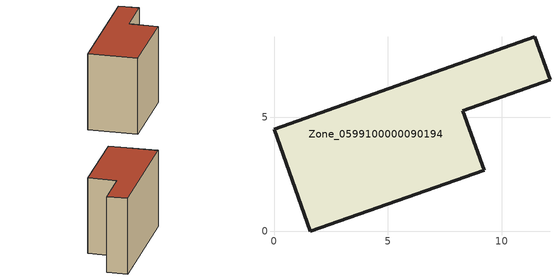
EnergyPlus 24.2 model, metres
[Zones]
Zone_0599100000090194
 floor ground (C_G): 8.29,5.29 9.22,2.69 1.6,0 0,4.48 11.43,8.54 12.11,6.66 z0
 wall outside (C_F): 0,4.48 1.6,0 9.22,2.69 8.29,5.29 12.11,6.66 11.43,8.54 0,4.48 z0:7.53
 roof outside (C_R): 12.11,6.66 11.43,8.54 0,4.48 1.6,0 9.22,2.69 8.29,5.29 z7.53
[BUILDING]
Pand.0599100000090194: North Axis=0; Terrain=City; Loads Convergence Tolerance Value=0.04; Temperature Convergence Tolerance Value=0.4; Solar Distribution=FullExterior; Maximum Number of Warmup Days=25; Minimum Number of Warmup Days=1
[Site:Location]
Rotterdam.The.Hague.AP_ZH_NLD Design_Conditions: Latitude=51.96; Longitude=4.45; Time Zone=1; Elevation=-4.5
[SITE:GROUNDTEMPERATURE:BUILDINGSURFACE]
18, 18, 18, 18, 18, 18, 18, 18, 18, 18, 18, 18
[MATERIAL] Thermal Absorptance=0.9; Solar Absorptance=0.7; Visible Absorptance=0.7
Name | Roughness | Thickness | Conductivity | Density | Specific Heat
G.TC.1946 | MediumSmooth | 0.15 | 1 | 540 | 1210
F.TC.1946 | Rough | 0.3 | 0.857143 | 1920 | 840
R.TC.1946 | MediumRough | 0.2 | 0.909091 | 1500 | 1000
[CONSTRUCTION]
C_G: G.TC.1946
C_F: F.TC.1946
C_R: R.TC.1946
[ZONE]
Zone_0599100000090194: Type=1; Multiplier=1; Ceiling Height=Autocalculate; Volume=Autocalculate; Floor Area=autocalculate; Part of Total Floor Area=Yes
[ZONEINFILTRATION:DESIGNFLOWRATE]
Infil_Zone_0599100000090194: Zone or ZoneList or Space or SpaceList=Zone_0599100000090194; Schedule=AlwaysOn; Design Flow Rate Calculation Method=Flow/Area; Flow Rate per Floor Area=0.003; Constant Term Coefficient=1; Temperature Term Coefficient=0; Velocity Term Coefficient=0; Velocity Squared Term Coefficient=0
[HVACTEMPLATE:ZONE:IDEALLOADSAIRSYSTEM]
Zone_0599100000090194: Maximum Heating Supply Air Temperature=50; Minimum Cooling Supply Air Temperature=13; Maximum Heating Supply Air Humidity Ratio=0.0156; Minimum Cooling Supply Air Humidity Ratio=0.0077; Heating Limit=NoLimit; Cooling Limit=NoLimit; Dehumidification Control Type=ConstantSensibleHeatRatio; Cooling Sensible Heat Ratio=0.7; Dehumidification Setpoint=60; Humidification Control Type=None; Humidification Setpoint=30; Outdoor Air Method=None; Outdoor Air Flow Rate per Person=0.00944; Outdoor Air Flow Rate per Zone Floor Area=0; Outdoor Air Flow Rate per Zone=0; Demand Controlled Ventilation Type=None; Outdoor Air Economizer Type=NoEconomizer; Heat Recovery Type=None; Sensible Heat Recovery Effectiveness=0.7; Latent Heat Recovery Effectiveness=0.65
[ZONECONTROL:THERMOSTAT]
ThermostatControl_Zone_0599100000090194: Zone or ZoneList=Zone_0599100000090194; Control Type Schedule=DualSetpointControlType; Control 1=Thermostat_Zone_0599100000090194; Temperature Difference Between Cutout And Setpoint=0
[THERMOSTATSETPOINT:DUALSETPOINT]
Thermostat_Zone_0599100000090194: Heating Setpoint Temperature Schedule=HeatingSetpoint_Zone_0599100000090194; Cooling Setpoint Temperature Schedule=CoolingSetpoint_Zone_0599100000090194
[SCHEDULE:COMPACT]
HeatingSetpoint_Zone_0599100000090194: Through: 12/31, For: AllDays, Until: 24:00, 21
CoolingSetpoint_Zone_0599100000090194: Through: 12/31, For: AllDays, Until: 24:00, 24
DualSetpointControlType: Through: 12/31, For: AllDays, Until: 24:00, 4
AlwaysOn: Through: 12/31, For: AllDays, Until: 24:00, 1
